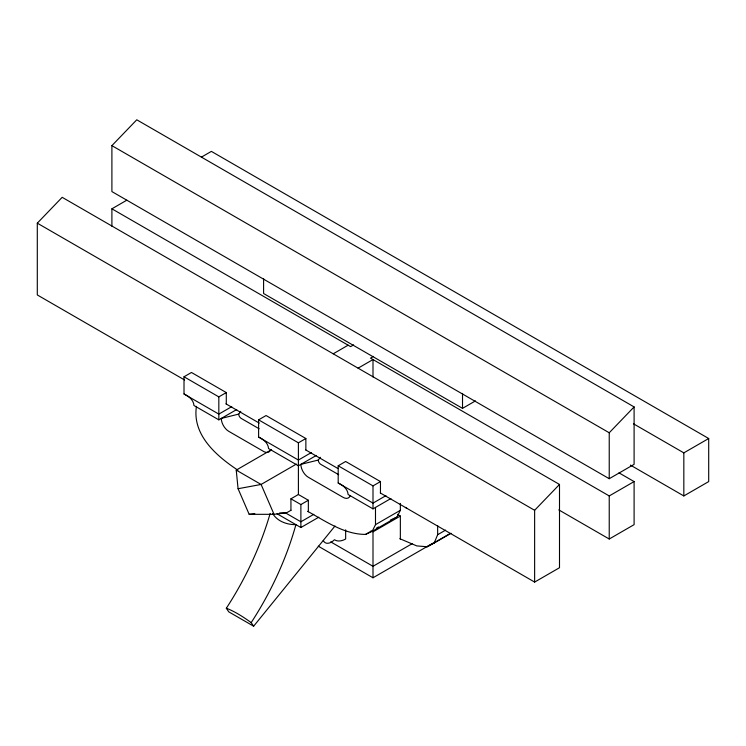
<?xml version="1.0" encoding="UTF-8"?>
<svg xmlns="http://www.w3.org/2000/svg" width="746" height="746" viewBox="0 0 746 746"><rect width="100%" height="100%" fill="white"/><g stroke="black" fill="none" stroke-linecap="round" stroke-linejoin="round"><path stroke-width="1.12" d="M399.819 538.705L416.762 545.904L427.206 546.762L434.172 543.032L437.65 534.705L437.65 525.52M307.622 511.318C325.685 521.249 344.13 534.378 365.54 534.416L372.17 531.357L375.49 524.652L375.49 507.429M372.17 531.357L397.04 516.997L400.35 510.301L400.35 503.41M268.131 452.272A10.547 6.089 60 0 1 263.59 451.433L228.77 431.337A10.547 6.089 60 0 1 221.31 418.413L238.72 414.105L240.753 411.363M350.051 496.034A10.547 6.089 60 0 1 343.16 497.377L308.35 477.281A10.547 6.089 60 0 1 300.89 464.357L318.29 460.049L320.332 457.307M270.164 513.416A213.384 123.202 -60 0 1 226.318 608.27L228.77 611.851L253.64 626.202L335.001 525.995M184.579 379.984L37.3 294.95L37.3 223.166L62.17 197.317L559.5 484.452L559.5 567.725L534.63 582.076L380.292 492.966M111.9 145.638L136.77 119.798L634.1 406.924L634.1 464.357L609.23 478.708L111.9 191.582L111.9 145.638L609.23 432.773L609.23 478.708M534.63 582.076L534.63 510.292L559.5 484.452M609.23 432.773L634.1 406.924M111.9 226.271L111.9 208.805L126.82 200.189M201.42 157.126L211.37 151.382L708.7 438.517L708.7 481.58L683.83 495.941L630.407 465.094M231.754 406.645L218.83 414.105L184.01 394.009L184.01 376.777L191.47 372.478L226.29 392.573L226.29 404.062M184.01 376.777L218.83 396.881L226.29 392.573M184.01 394.009C188.691 396.145 193.596 399.959 193.96 405.498L218.83 419.849L236.734 409.517M333.21 353.809L348.13 345.193M353.604 344.904L350.62 346.629L111.9 208.805M311.334 452.58L298.4 460.049L258.61 437.081L258.61 419.849L266.07 415.541L305.86 438.517L305.86 449.997M373.494 356.392L370.51 358.117L609.23 495.941L634.1 481.58L634.1 524.652L609.23 539.013L558.791 509.891M358.08 368.17L373 359.553L373 377.01M291.024 510.255L286.464 512.884L274.034 514.32L249.164 514.32L238.077 488.723L236.23 470.101L271.516 449.726M258.61 419.849L298.4 442.816L305.86 438.517M296.386 464.087L261.1 484.452L238.077 488.723M316.304 455.452L298.4 465.793L268.56 448.56C268.196 443.031 263.291 439.207 258.61 437.081M385.934 495.652L373 503.121L338.19 483.016L338.19 465.793L345.65 461.485L380.46 481.58L380.46 493.069M290.94 510.301L290.94 498.813L298.4 494.505L308.35 500.249L308.35 511.737M263.59 278.584L263.59 293.514L462.52 408.36L475.454 400.9M290.94 498.813L300.89 504.557L308.35 500.249M313.814 514.32L300.89 521.78L284.972 512.595M277.018 513.742L300.89 527.525L318.794 517.192M338.19 465.793L373 485.888L380.46 481.58M338.19 483.016C342.862 485.152 347.767 488.966 348.13 494.505L373 508.865L390.904 498.524M375.49 524.652L400.35 510.301M365.54 534.416L370.51 531.544M376.478 528.103L378.474 526.956M371.042 530.704L373 531.833L400.35 516.045L400.35 539.013M412.286 543.61L373 566.289L330.692 541.866M437.65 534.705L445.614 530.108M318.29 546.193L373 577.777L432.68 543.321M427.206 546.762L450.09 533.558M434.172 543.032L451.078 533.269M633.438 423.775L683.83 452.869L708.7 438.517M390.41 520.065L397.04 516.997M249.164 514.32L254.815 513.668M279.685 512.884L286.464 512.884M618.993 472.861L634.1 481.58M37.3 223.166L534.63 510.292M225.945 403.856L259.235 423.075M305.636 449.875L337.919 468.507M259.114 428.754L241.21 418.413A3.516 2.033 60 0 1 238.72 414.105M338.684 474.689L320.78 464.357A3.516 2.033 60 0 1 318.29 460.049M397.422 514.348L400.35 516.045M236.23 470.101L261.1 484.452L274.034 514.32M237.89 470.194C216.508 456.02 191.974 434.946 196.45 406.356M272.654 513.528C277.428 521.454 287.051 524.755 295.91 524.652A213.384 123.202 -60 0 1 251.188 622.621L253.64 626.202M683.83 452.869L683.83 495.941M609.23 495.941L609.23 539.013M462.52 393.431L462.52 408.36M373 485.888L373 508.865M373 531.833L373 577.777M345.65 529.828L345.65 539.013A22.203 12.813 -60 0 1 334.46 539.731A12.421 7.171 -60 0 1 323.27 540.449M300.89 504.557L300.89 527.525M298.4 442.816L298.4 494.589M218.83 396.881L218.83 419.849M226.318 608.27A45.72 9.95 39.1 0 1 251.188 622.621M406.784 508.101A10.547 6.089 60 0 1 405.33 507.429M270.481 450.099A10.547 6.089 60 0 1 268.858 451.955"/></g></svg>
